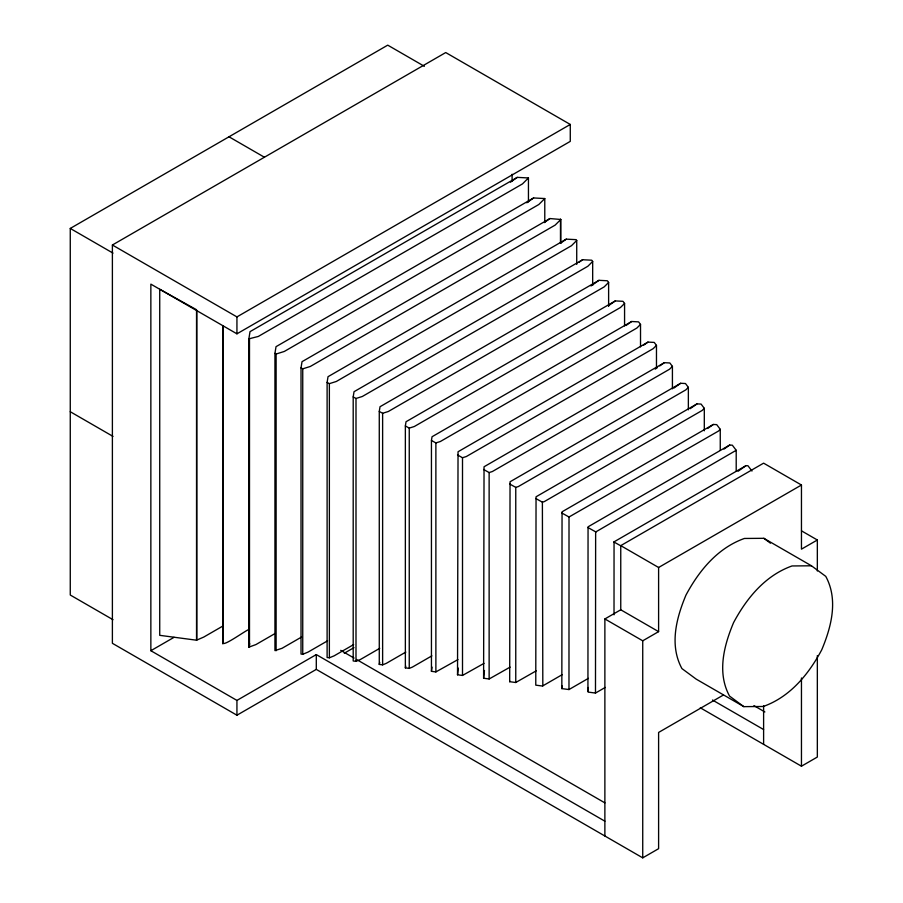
<?xml version="1.0" encoding="UTF-8"?>
<svg xmlns="http://www.w3.org/2000/svg" width="903" height="903" viewBox="0 0 903 903"><rect width="100%" height="100%" fill="white"/><g stroke="black" fill="none" stroke-linecap="round" stroke-linejoin="round"><path stroke-width="1.35" d="M588.395 678.345L568.98 689.553L561.835 688.605L562.05 511.809L713.347 424.455L716.711 424.636L720.255 429.309L720.255 450.371M568.98 689.553L569.014 517.001L561.858 513.017M432.052 667.114L431.442 671.324L435.878 671.922L457.956 659.596M458.318 668.107L457.528 674.789L462.505 675.444L484.031 663.355M484.448 670.489L483.602 678.243L489.133 678.977L510.105 667.114M561.835 688.605L562.084 685.885M605.236 687.431L595.483 693.064L588.259 692.104L588.316 687.476M275.415 633.319L255.921 644.573L248.867 647.135L248.867 338.851L250.018 331.661L517.272 177.372L528.447 177.959L528.447 201.877M301.5 637.066L282.007 648.32L274.941 650.6L274.941 353.366L276.025 346.673L533.605 197.96L544.78 198.547L544.78 222.465M327.575 640.825L308.092 652.079L302.742 654.28L301.026 654.054L301.026 367.882L302.031 361.685L549.95 218.549L560.774 219.485L560.774 243.404M353.649 644.584L334.166 655.826L329.369 657.802L327.112 657.508L327.112 382.398L328.026 376.698L566.294 239.137L576.103 239.656L576.724 240.469L576.724 264.376M379.734 648.331L360.252 659.585L355.996 661.335L353.197 660.962L353.197 396.914L354.032 391.71L582.627 259.737L591.725 260.211L592.673 261.452L592.673 285.359M405.808 652.09L386.337 663.333L382.624 664.856L379.271 664.416L379.271 411.418L380.028 406.722L598.971 280.325L607.347 280.765L608.622 282.436L608.622 306.343M431.882 655.849L412.411 667.091L409.251 668.389L405.357 667.87L405.357 425.934L406.034 421.735L615.304 300.913L622.968 301.32L624.571 303.419L624.571 325.915M431.442 671.324L431.442 440.45L432.04 436.747L631.649 321.502L638.59 321.874L640.52 324.403L640.52 346.887M457.528 674.789L458.035 451.76L647.993 342.102L654.223 342.418L656.47 345.375L656.47 367.871M483.602 678.243L484.042 466.772L664.326 362.69L669.845 362.972L672.419 366.358L672.419 388.843M536.179 670.873L515.76 682.499L509.687 681.697L510.048 481.784L680.67 383.278L685.467 383.527L688.357 387.342L688.357 409.815M562.253 674.631L542.489 686.043L535.772 685.151L536.043 496.797L697.014 403.867L701.089 404.081L704.306 408.325L704.306 430.799M587.932 691.619L588.056 526.821L729.692 445.055L732.333 445.19L736.205 450.292L736.205 471.343M614.051 541.834L614.017 614.83M249.341 629.56C249.149 627.596 218.639 650.724 223.391 641.186M248.867 647.135L249.702 643.681M379.271 664.416L379.768 662.384M405.357 667.87L405.786 666.132M509.687 681.697L509.834 681.099M595.483 693.064L595.641 531.822L596.33 531.607M196.538 640.204L196.538 309.74L159.729 289.253L159.729 635.328L196.538 640.204L203.762 637.066L223.267 625.813M528.447 177.959L522.465 183.919L258.303 336.447L248.867 338.851M544.78 198.547L538.809 204.518L284.298 351.459L276.115 354.021L274.941 353.366M560.774 219.485L555.153 225.107L310.305 366.471L302.742 368.83L301.026 367.882M576.724 240.469L571.486 245.695L336.3 381.484L329.369 383.651L327.112 382.398M592.673 261.452L587.83 266.283L362.306 396.496L355.996 398.471L353.197 396.914M608.622 282.436L604.175 286.883L388.313 411.508L382.624 413.281L379.271 411.418M624.571 303.419L620.508 307.471L414.308 426.521L409.251 428.101L405.357 425.934M640.52 324.403L636.852 328.06L440.314 441.533L435.878 442.921L431.442 440.45M656.47 345.375L653.185 348.648L466.32 456.546L462.505 457.731L457.528 454.965M672.419 366.358L669.529 369.237L492.316 471.558L489.133 472.551L483.602 469.481M688.357 387.342L685.874 389.836L518.322 486.57L515.76 487.372L509.687 483.997M704.306 408.325L702.207 410.425L544.328 501.583L542.387 502.181L535.772 498.501M720.255 429.309L718.551 431.013L569.014 517.001M736.205 450.292L595.799 531.912L587.932 527.533M510.432 182.203L517.272 177.372M526.765 202.791L533.605 197.96M544.249 222.578L549.95 218.549M560.594 243.167L566.294 239.137M579.207 262.152L582.627 259.737M590.991 285.958L598.971 280.325M608.475 305.745L615.304 300.913M625.948 325.531L631.649 321.502M643.433 345.318L647.993 342.102M655.217 369.124L657.486 367.521M659.766 365.907L664.326 362.69M673.83 388.109L680.67 383.278M690.174 408.698L697.014 403.867M707.647 428.485L713.347 424.455M723.992 449.073L729.692 445.055M738.056 471.276L746.025 465.643L747.955 465.745L751.973 471.039M112.999 619.695L70.265 595.021L70.265 228.436L387.737 45.15L424.365 66.303M723.314 695.084L658.603 732.446L658.603 848.685L642.733 857.85L316.298 669.394L236.936 715.21L112.39 643.308L112.39 245.006L445.732 52.555L570.278 124.456L570.278 141.376L236.936 333.828L150.857 284.129L150.857 650.713L236.936 700.412L316.298 654.585L604.875 821.188M112.39 245.006L236.936 316.908L570.278 124.456M150.857 650.713L174.053 637.315M344.28 653.23L353.965 647.643M746.025 465.643L613.848 541.958L621.185 546.033M801.458 485.013L658.603 567.49L658.603 631.637L620.756 609.785L620.756 545.638L763.611 463.16L801.458 485.013L801.458 549.159L817.339 539.994L817.339 571.001M604.875 835.997L604.875 618.95L620.756 609.785M604.875 618.95L642.733 640.803L658.603 631.637M700.299 707.794L801.458 766.207L817.339 757.041L817.339 655.567M542.816 685.851L542.387 502.181M763.848 538.312L744.411 538.459C717.592 547.997 699.001 570.719 685.953 595.122C676.291 618.183 669.247 645.227 681.923 668.581L696.213 679.146L743.835 706.643L763.272 706.485C790.091 696.958 808.682 674.236 821.73 649.833C831.392 626.772 838.435 599.716 825.771 576.374L811.47 565.797L763.848 538.312L770.451 543.188M811.47 565.797L792.033 565.955C765.213 575.493 746.623 598.215 733.575 622.618C723.913 645.679 716.869 672.724 729.534 696.078L743.835 706.643M229.001 136.793L264.41 157.235M801.458 530.829L817.339 539.994M620.756 545.638L658.603 567.49M70.265 228.436L112.999 253.111M753.915 705.627L764.875 711.948M712.467 700.028L763.611 729.545M70.265 411.723L112.999 436.397M340.702 650.341L354.089 658.073M356.527 659.483L604.92 802.891M801.458 677.984L801.458 766.207M763.611 705.604L763.611 744.354M642.733 640.803L642.733 857.85M560.481 219.102L560.481 243.042M515.76 487.372L515.76 682.499M512.103 174.245L512.103 181.277M489.133 472.551L489.133 678.977M462.505 457.731L462.505 675.444M435.878 442.921L435.878 671.922M409.251 428.101L409.251 668.389M382.624 413.281L382.624 664.856M355.996 398.471L355.996 661.335M329.369 383.651L329.369 657.802M316.298 654.585L316.298 669.394M302.742 368.83L302.742 654.28M276.115 354.021L276.115 650.747M249.488 339.201L249.488 647.225M236.936 316.908L236.936 333.828M236.936 700.412L236.936 715.21M222.86 325.791L222.86 643.692M222.781 325.746L222.781 643.681M196.764 310.801L196.764 639.945"/></g></svg>
